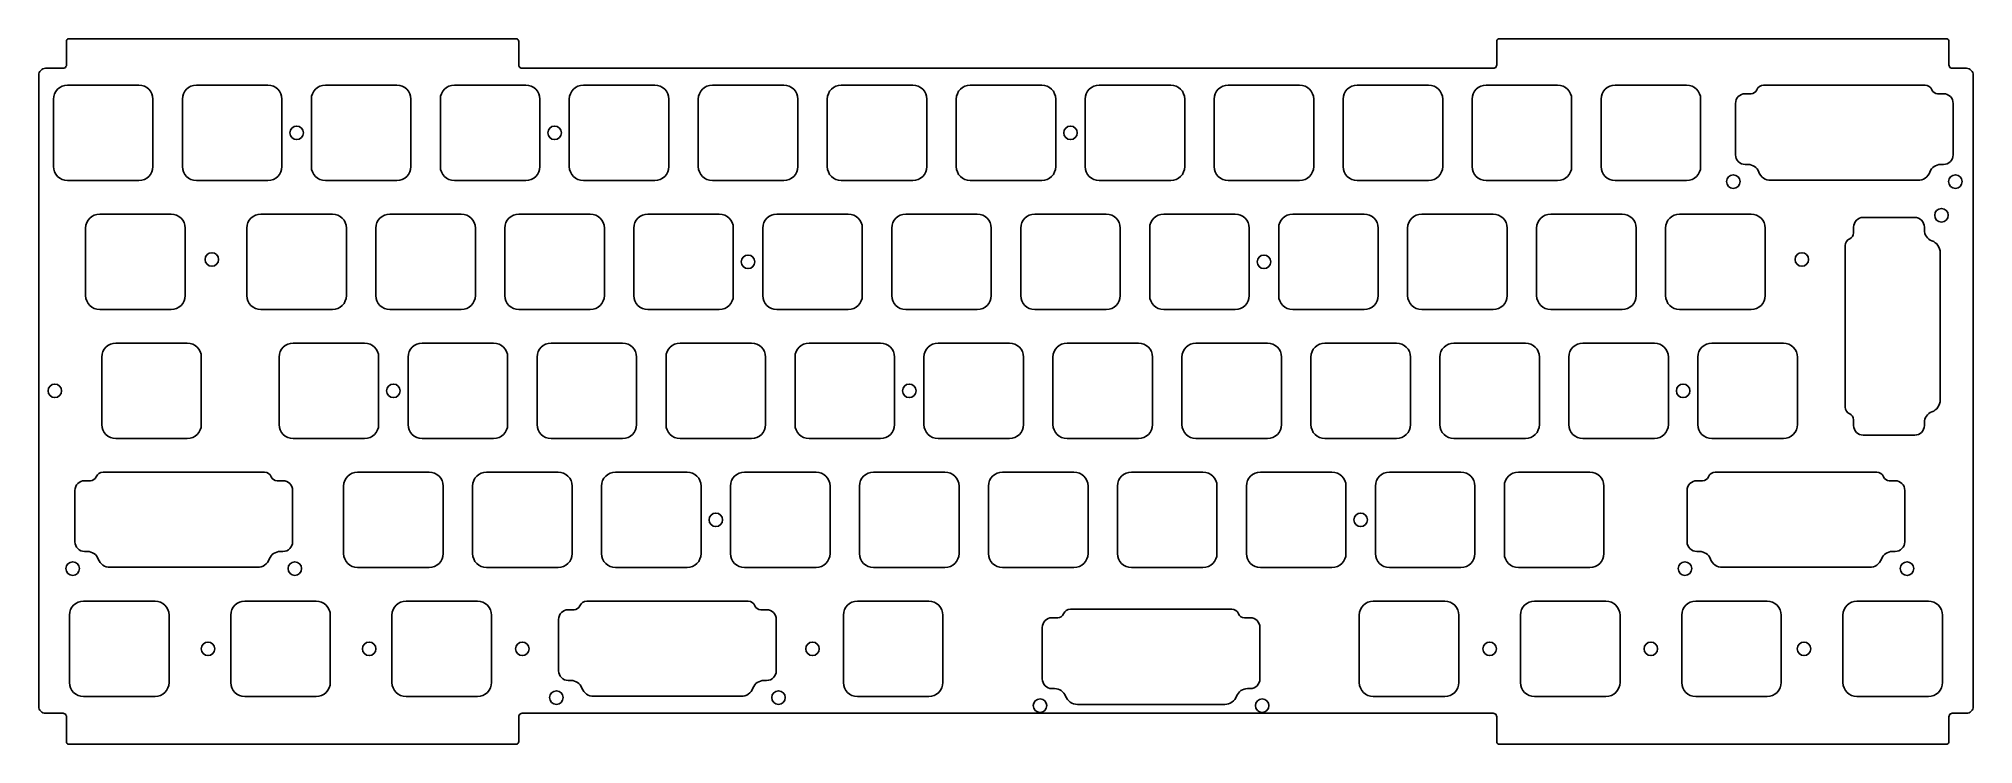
# Model space of a CAD drawing. Header units: millimetres. Extents: x -10 to 276, y -90 to 14.
import ezdxf

# ---------------------------------------------------------------- set-up
doc = ezdxf.new("R2010")
doc.units = ezdxf.units.MM
doc.layers.add('BLACK', color=7, linetype='CONTINUOUS')
doc.layers.add('Edge.Cuts', color=53, linetype='CONTINUOUS')

msp = doc.modelspace()

# ---------------------------------------------------------------- linework, layer by layer
at = {"layer": 'BLACK', "linetype": 'Continuous'}
for p, q in [((12.41875, -31.05), (1.868749, -31.05)), ((-0.20625, -33.125), (-0.20625, -43.075001)), ((14.49375, -33.125), (14.49375, -43.075)), ((12.41875, -45.15), (1.86875, -45.15))]:
    msp.add_line(p, q, dxfattribs=at)
at = {"layer": 'BLACK'}
for centre, radius, start, end in [((1.868754, -33.125004), 2.075004, 90.00013806, 179.99988955), ((12.41875, -33.125), 2.075, 0, 90), ((1.868752, -43.074998), 2.075002, 180.00008284, 269.99994478), ((12.41875, -43.075), 2.075, 270, 0)]:
    msp.add_arc(centre, radius, start, end, dxfattribs=at)
at = {"layer": 'Edge.Cuts', "linetype": 'Continuous'}
for p, q in [((-5.405262, 13.623599), (-5.4249, 13.500004)), ((-5.4249, 13.500004), (-5.4249, 10.025004)), ((-5.348458, 13.735098), (-5.405262, 13.623599)), ((-5.259981, 13.823589), (-5.348458, 13.735098)), ((-5.148492, 13.880411), (-5.259981, 13.823589)), ((-5.0249, 13.900004), (-5.148492, 13.880411)), ((60.9751, 13.900004), (-5.0249, 13.900004)), ((61.09871, 13.880459), (60.9751, 13.900004)), ((61.210219, 13.823632), (61.09871, 13.880459)), ((61.29871, 13.735131), (61.210219, 13.823632)), ((61.355524, 13.623617), (61.29871, 13.735131)), ((61.3751, 13.500004), (61.355524, 13.623617)), ((61.3751, 10.025004), (61.3751, 13.500004)), ((205.844344, 13.623616), (205.824788, 13.500004)), ((205.824788, 13.500004), (205.824788, 10.025004)), ((205.901163, 13.735126), (205.844344, 13.623616)), ((205.989661, 13.82362), (205.901163, 13.735126)), ((206.101175, 13.880433), (205.989661, 13.82362)), ((206.224788, 13.900004), (206.101175, 13.880433)), ((272.224788, 13.900004), (206.224788, 13.900004)), ((272.348398, 13.88045), (272.224788, 13.900004)), ((272.459906, 13.823627), (272.348398, 13.88045)), ((272.548398, 13.735128), (272.459906, 13.823627)), ((272.605212, 13.623615), (272.548398, 13.735128)), ((272.624788, 13.500004), (272.605212, 13.623615)), ((272.624788, 10.025004), (272.624788, 13.500004)), ((-9.50534, 8.699969), (-9.525056, 8.500004)), ((-9.447014, 8.89225), (-9.50534, 8.699969)), ((-9.352296, 9.069458), (-9.447014, 8.89225)), ((-9.224828, 9.224782), (-9.352296, 9.069458)), ((-9.069506, 9.352254), (-9.224828, 9.224782)), ((-8.892301, 9.446976), (-9.069506, 9.352254)), ((-8.700021, 9.505306), (-8.892301, 9.446976)), ((-8.500056, 9.525004), (-8.700021, 9.505306)), ((-5.9249, 9.525004), (-8.500056, 9.525004)), ((-5.795495, 9.542092), (-5.9249, 9.525004)), ((-5.674906, 9.592028), (-5.795495, 9.542092)), ((-5.571352, 9.671475), (-5.674906, 9.592028)), ((-5.491891, 9.775019), (-5.571352, 9.671475)), ((-5.441939, 9.895601), (-5.491891, 9.775019)), ((-5.4249, 10.025004), (-5.441939, 9.895601)), ((61.392096, 9.895588), (61.3751, 10.025004)), ((61.442052, 9.774992), (61.392096, 9.895588)), ((61.52152, 9.671437), (61.442052, 9.774992)), ((61.625082, 9.591978), (61.52152, 9.671437)), ((61.745682, 9.542033), (61.625082, 9.591978)), ((61.8751, 9.525004), (61.745682, 9.542033)), ((205.324788, 9.525004), (61.8751, 9.525004)), ((205.454198, 9.542026), (205.324788, 9.525004)), ((205.574789, 9.591981), (205.454198, 9.542026)), ((205.678341, 9.671444), (205.574789, 9.591981)), ((205.7578, 9.775), (205.678341, 9.671444)), ((205.80775, 9.895593), (205.7578, 9.775)), ((205.824788, 10.025004), (205.80775, 9.895593)), ((272.641795, 9.89559), (272.624788, 10.025004)), ((272.69175, 9.774996), (272.641795, 9.89559)), ((272.771215, 9.671441), (272.69175, 9.774996)), ((272.874776, 9.591982), (272.771215, 9.671441)), ((272.995373, 9.542035), (272.874776, 9.591982)), ((273.124788, 9.525004), (272.995373, 9.542035)), ((275.199944, 9.525004), (273.124788, 9.525004)), ((275.399911, 9.5053), (275.199944, 9.525004)), ((275.592194, 9.446974), (275.399911, 9.5053)), ((275.769404, 9.352256), (275.592194, 9.446974)), ((275.924729, 9.224786), (275.769404, 9.352256)), ((276.052201, 9.069462), (275.924729, 9.224786)), ((276.146922, 8.892253), (276.052201, 9.069462)), ((276.20525, 8.699971), (276.146922, 8.892253)), ((276.224944, 8.500004), (276.20525, 8.699971)), ((-9.525056, 8.500004), (-9.525056, -84.699996)), ((5.275, 7.05), (-5.275, 7.05)), ((24.325, 7.05), (13.775, 7.05)), ((43.375, 7.05), (32.825, 7.05)), ((62.425, 7.05), (51.875, 7.05)), ((81.475, 7.05), (70.925, 7.05)), ((100.525, 7.05), (89.975, 7.05)), ((119.575, 7.05), (109.025, 7.05)), ((138.625, 7.05), (128.075, 7.05)), ((157.675, 7.05), (147.125, 7.05)), ((176.725, 7.05), (166.175, 7.05)), ((195.775, 7.05), (185.225, 7.05)), ((214.825, 7.05), (204.275, 7.05)), ((233.875, 7.05), (223.325, 7.05)), ((242.52436, 5.77544), (243.38997, 5.77544)), ((245.24718, 7.0276), (269.10242, 7.0276)), ((270.95963, 5.77544), (271.82524, 5.77544)), ((276.224944, -84.699996), (276.224944, 8.500004)), ((-7.35, 4.975), (-7.35, -4.975)), ((7.35, 4.975), (7.35, -4.975)), ((11.7, 4.975), (11.7, -4.975)), ((26.4, 4.975), (26.4, -4.975)), ((30.75, 4.975), (30.75, -4.975)), ((45.45, 4.975), (45.45, -4.975)), ((49.8, 4.975), (49.8, -4.975)), ((64.5, 4.975), (64.5, -4.975)), ((68.85, 4.975), (68.85, -4.975)), ((83.55, 4.975), (83.55, -4.975)), ((87.9, 4.975), (87.9, -4.975)), ((102.6, 4.975), (102.6, -4.975)), ((106.95, 4.975), (106.95, -4.975)), ((121.65, 4.975), (121.65, -4.975)), ((126, 4.975), (126, -4.975)), ((140.7, 4.975), (140.7, -4.975)), ((145.05, 4.975), (145.05, -4.975)), ((159.75, 4.975), (159.75, -4.975)), ((164.1, 4.975), (164.1, -4.975)), ((178.8, 4.975), (178.8, -4.975)), ((183.15, 4.975), (183.15, -4.975)), ((197.85, 4.975), (197.85, -4.975)), ((202.2, 4.975), (202.2, -4.975)), ((216.9, 4.975), (216.9, -4.975)), ((221.25, 4.975), (221.25, -4.975)), ((235.95, 4.975), (235.95, -4.975)), ((241.09936, -3.25044), (241.09936, 4.35044)), ((273.25024, 4.35044), (273.25024, -3.25044)), ((242.9284, -4.67544), (242.52436, -4.67544)), ((271.82524, -4.67544), (271.4212, -4.67544)), ((5.275, -7.05), (-5.275, -7.05)), ((24.325, -7.05), (13.775, -7.05)), ((43.375, -7.05), (32.825, -7.05)), ((62.425, -7.05), (51.875, -7.05)), ((81.475, -7.05), (70.925, -7.05)), ((100.525, -7.05), (89.975, -7.05)), ((119.575, -7.05), (109.025, -7.05)), ((138.625, -7.05), (128.075, -7.05)), ((157.675, -7.05), (147.125, -7.05)), ((176.725, -7.05), (166.175, -7.05)), ((195.775, -7.05), (185.225, -7.05)), ((214.825, -7.05), (204.275, -7.05)), ((233.875, -7.05), (223.325, -7.05)), ((268.0503, -7.01191), (246.2993, -7.01191)), ((-2.587499, -14.074999), (-2.587499, -24.025001)), ((10.0375, -12), (-0.5125, -12)), ((12.112501, -14.075), (12.112501, -24.025)), ((21.225, -14.075), (21.225, -24.025)), ((33.85, -12), (23.3, -12)), ((35.925, -14.075), (35.925, -24.025)), ((40.275, -14.075), (40.275, -24.025)), ((52.9, -12), (42.35, -12)), ((54.975, -14.075), (54.975, -24.025)), ((59.325, -14.075), (59.325, -24.025)), ((71.95, -12), (61.4, -12)), ((74.025, -14.075), (74.025, -24.025)), ((78.375, -14.075), (78.375, -24.025)), ((91, -12), (80.45, -12)), ((93.075, -14.075), (93.075, -24.025)), ((97.425, -14.075), (97.425, -24.025)), ((110.05, -12), (99.5, -12)), ((112.125, -14.075), (112.125, -24.025)), ((116.475, -14.075), (116.475, -24.025)), ((129.1, -12), (118.55, -12)), ((131.175, -14.075), (131.175, -24.025)), ((135.525, -14.075), (135.525, -24.025)), ((148.15, -12), (137.6, -12)), ((150.225, -14.075), (150.225, -24.025)), ((154.575, -14.075), (154.575, -24.025)), ((167.2, -12), (156.65, -12)), ((169.275, -14.075), (169.275, -24.025)), ((173.625, -14.075), (173.625, -24.025)), ((186.25, -12), (175.7, -12)), ((188.325, -14.075), (188.325, -24.025)), ((192.675, -14.075), (192.675, -24.025)), ((205.3, -12), (194.75, -12)), ((207.375, -14.075), (207.375, -24.025)), ((211.725, -14.075), (211.725, -24.025)), ((224.35, -12), (213.8, -12)), ((226.425, -14.075), (226.425, -24.025)), ((230.775, -14.075), (230.775, -24.025)), ((243.4, -12), (232.85, -12)), ((245.475, -14.075), (245.475, -24.025)), ((258.54331, -14.79037), (258.54331, -13.92476)), ((259.96831, -12.49976), (267.56919, -12.49976)), ((268.99419, -13.92476), (268.99419, -14.3288)), ((257.29115, -40.50282), (257.29115, -16.64758)), ((271.33066, -17.6997), (271.33066, -39.4507)), ((10.0375, -26.1), (-0.5125, -26.1)), ((33.85, -26.1), (23.3, -26.1)), ((52.9, -26.1), (42.35, -26.1)), ((71.95, -26.1), (61.4, -26.1)), ((91, -26.1), (80.45, -26.1)), ((110.05, -26.1), (99.5, -26.1)), ((129.1, -26.1), (118.55, -26.1)), ((148.15, -26.1), (137.6, -26.1)), ((167.2, -26.1), (156.65, -26.1)), ((186.25, -26.1), (175.7, -26.1)), ((205.3, -26.1), (194.75, -26.1)), ((224.35, -26.1), (213.8, -26.1)), ((243.4, -26.1), (232.85, -26.1)), ((38.6125, -31.05), (28.0625, -31.05)), ((57.6625, -31.05), (47.1125, -31.05)), ((76.7125, -31.05), (66.1625, -31.05)), ((95.7625, -31.05), (85.2125, -31.05)), ((114.8125, -31.05), (104.2625, -31.05)), ((133.8625, -31.05), (123.3125, -31.05)), ((152.9125, -31.05), (142.3625, -31.05)), ((171.9625, -31.05), (161.4125, -31.05)), ((191.0125, -31.05), (180.4625, -31.05)), ((210.0625, -31.05), (199.5125, -31.05)), ((229.1125, -31.05), (218.5625, -31.05)), ((248.16875, -31.05), (237.618749, -31.05)), ((25.9875, -33.125), (25.9875, -43.075)), ((40.6875, -33.125), (40.6875, -43.075)), ((45.0375, -33.125), (45.0375, -43.075)), ((59.7375, -33.125), (59.7375, -43.075)), ((64.0875, -33.125), (64.0875, -43.075)), ((78.7875, -33.125), (78.7875, -43.075)), ((83.1375, -33.125), (83.1375, -43.075)), ((97.8375, -33.125), (97.8375, -43.075)), ((102.1875, -33.125), (102.1875, -43.075)), ((116.8875, -33.125), (116.8875, -43.075)), ((121.2375, -33.125), (121.2375, -43.075)), ((135.9375, -33.125), (135.9375, -43.075)), ((140.2875, -33.125), (140.2875, -43.075)), ((154.9875, -33.125), (154.9875, -43.075)), ((159.3375, -33.125), (159.3375, -43.075)), ((174.0375, -33.125), (174.0375, -43.075)), ((178.3875, -33.125), (178.3875, -43.075)), ((193.0875, -33.125), (193.0875, -43.075)), ((197.4375, -33.125), (197.4375, -43.075)), ((212.1375, -33.125), (212.1375, -43.075)), ((216.4875, -33.125), (216.4875, -43.075)), ((231.1875, -33.125), (231.1875, -43.075)), ((235.54375, -33.125), (235.54375, -43.075001)), ((250.24375, -33.125), (250.24375, -43.075)), ((258.54331, -43.22564), (258.54331, -42.36003)), ((268.99419, -42.8216), (268.99419, -43.22564)), ((38.6125, -45.15), (28.0625, -45.15)), ((57.6625, -45.15), (47.1125, -45.15)), ((76.7125, -45.15), (66.1625, -45.15)), ((95.7625, -45.15), (85.2125, -45.15)), ((114.8125, -45.15), (104.2625, -45.15)), ((133.8625, -45.15), (123.3125, -45.15)), ((152.9125, -45.15), (142.3625, -45.15)), ((171.9625, -45.15), (161.4125, -45.15)), ((191.0125, -45.15), (180.4625, -45.15)), ((210.0625, -45.15), (199.5125, -45.15)), ((229.1125, -45.15), (218.5625, -45.15)), ((248.16875, -45.15), (237.61875, -45.15)), ((267.56919, -44.65064), (259.96831, -44.65064)), ((-2.74439, -51.37456), (-1.87878, -51.37456)), ((-0.02157, -50.1224), (23.83367, -50.1224)), ((25.69088, -51.37456), (26.55649, -51.37456)), ((48.1375, -50.1), (37.5875, -50.1)), ((67.1875, -50.1), (56.6375, -50.1)), ((86.2375, -50.1), (75.6875, -50.1)), ((105.2875, -50.1), (94.7375, -50.1)), ((124.3375, -50.1), (113.7875, -50.1)), ((143.3875, -50.1), (132.8375, -50.1)), ((162.4375, -50.1), (151.8875, -50.1)), ((181.4875, -50.1), (170.9375, -50.1)), ((200.5375, -50.1), (189.9875, -50.1)), ((219.5875, -50.1), (209.0375, -50.1)), ((235.38061, -51.37456), (236.24622, -51.37456)), ((238.10343, -50.1224), (261.95867, -50.1224)), ((263.81588, -51.37456), (264.68149, -51.37456)), ((-4.16939, -60.40044), (-4.16939, -52.79956)), ((27.98149, -52.79956), (27.98149, -60.40044)), ((35.5125, -52.175), (35.5125, -62.125)), ((50.2125, -52.175), (50.2125, -62.125)), ((54.5625, -52.175), (54.5625, -62.125)), ((69.2625, -52.175), (69.2625, -62.125)), ((73.6125, -52.175), (73.6125, -62.125)), ((88.3125, -52.175), (88.3125, -62.125)), ((92.6625, -52.175), (92.6625, -62.125)), ((107.3625, -52.175), (107.3625, -62.125)), ((111.7125, -52.175), (111.7125, -62.125)), ((126.4125, -52.175), (126.4125, -62.125)), ((130.7625, -52.175), (130.7625, -62.125)), ((145.4625, -52.175), (145.4625, -62.125)), ((149.8125, -52.175), (149.8125, -62.125)), ((164.5125, -52.175), (164.5125, -62.125)), ((168.8625, -52.175), (168.8625, -62.125)), ((183.5625, -52.175), (183.5625, -62.125)), ((187.9125, -52.175), (187.9125, -62.125)), ((202.6125, -52.175), (202.6125, -62.125)), ((206.9625, -52.175), (206.9625, -62.125)), ((221.6625, -52.175), (221.6625, -62.125)), ((233.95561, -60.40044), (233.95561, -52.79956)), ((266.10649, -52.79956), (266.10649, -60.40044)), ((-2.34035, -61.82544), (-2.74439, -61.82544)), ((26.55649, -61.82544), (26.15245, -61.82544)), ((235.78465, -61.82544), (235.38061, -61.82544)), ((264.68149, -61.82544), (264.27745, -61.82544)), ((22.78155, -64.16191), (1.03055, -64.16191)), ((48.1375, -64.2), (37.5875, -64.2)), ((67.1875, -64.2), (56.6375, -64.2)), ((86.2375, -64.2), (75.6875, -64.2)), ((105.2875, -64.2), (94.7375, -64.2)), ((124.3375, -64.2), (113.7875, -64.2)), ((143.3875, -64.2), (132.8375, -64.2)), ((162.4375, -64.2), (151.8875, -64.2)), ((181.4875, -64.2), (170.9375, -64.2)), ((200.5375, -64.2), (189.9875, -64.2)), ((219.5875, -64.2), (209.0375, -64.2)), ((260.90655, -64.16191), (239.15555, -64.16191)), ((-4.96875, -71.225), (-4.96875, -81.175001)), ((7.65625, -69.15), (-2.893751, -69.15)), ((9.73125, -71.225), (9.73125, -81.175)), ((18.84375, -71.225), (18.84375, -81.175001)), ((31.46875, -69.15), (20.918749, -69.15)), ((33.54375, -71.225), (33.54375, -81.175)), ((42.65625, -71.225), (42.65625, -81.175001)), ((55.28125, -69.15), (44.731249, -69.15)), ((57.35625, -71.225), (57.35625, -81.175)), ((68.69311, -70.42456), (69.55872, -70.42456)), ((71.41593, -69.1724), (95.27117, -69.1724)), ((97.12838, -70.42456), (97.99399, -70.42456)), ((109.33125, -71.225), (109.33125, -81.175001)), ((121.95625, -69.15), (111.406249, -69.15)), ((124.03125, -71.225), (124.03125, -81.175)), ((142.85343, -70.363025), (166.70867, -70.363025)), ((185.53125, -71.225), (185.53125, -81.175001)), ((198.15625, -69.15), (187.606249, -69.15)), ((200.23125, -71.225), (200.23125, -81.175)), ((209.34375, -71.225), (209.34375, -81.175001)), ((221.96875, -69.15), (211.418749, -69.15)), ((224.04375, -71.225), (224.04375, -81.175)), ((233.15625, -71.225), (233.15625, -81.175001)), ((245.78125, -69.15), (235.231249, -69.15)), ((247.85625, -71.225), (247.85625, -81.175)), ((256.96875, -71.225), (256.96875, -81.175001)), ((269.59375, -69.15), (259.043749, -69.15)), ((271.66875, -71.225), (271.66875, -81.175)), ((67.26811, -79.45044), (67.26811, -71.84956)), ((99.41899, -71.84956), (99.41899, -79.45044)), ((138.70561, -80.641065), (138.70561, -73.040185)), ((140.13061, -71.615185), (140.99622, -71.615185)), ((168.56588, -71.615185), (169.43149, -71.615185)), ((170.85649, -73.040185), (170.85649, -80.641065)), ((69.09715, -80.87544), (68.69311, -80.87544)), ((97.99399, -80.87544), (97.58995, -80.87544)), ((140.53465, -82.066065), (140.13061, -82.066065)), ((169.43149, -82.066065), (169.02745, -82.066065)), ((-9.525056, -84.699996), (-9.505344, -84.899957)), ((-9.505344, -84.899957), (-9.447005, -85.092232)), ((-9.447005, -85.092232), (-9.352281, -85.269434)), ((-9.352281, -85.269434), (-9.22481, -85.424754)), ((-9.22481, -85.424754), (-9.069492, -85.552226)), ((-9.069492, -85.552226), (-8.892291, -85.646952)), ((-8.892291, -85.646952), (-8.700017, -85.705293)), ((-8.700017, -85.705293), (-8.500056, -85.724996)), ((-8.500056, -85.724996), (-5.9249, -85.724996)), ((-5.9249, -85.724996), (-5.795499, -85.742042)), ((7.65625, -83.25), (-2.89375, -83.25)), ((31.46875, -83.25), (20.91875, -83.25)), ((55.28125, -83.25), (44.73125, -83.25)), ((61.745692, -85.742058), (61.8751, -85.724996)), ((61.8751, -85.724996), (205.324788, -85.724996)), ((94.21905, -83.21191), (72.46805, -83.21191)), ((121.95625, -83.25), (111.40625, -83.25)), ((165.65655, -84.402535), (143.90555, -84.402535)), ((198.15625, -83.25), (187.60625, -83.25)), ((205.324788, -85.724996), (205.454192, -85.742039)), ((221.96875, -83.25), (211.41875, -83.25)), ((245.78125, -83.25), (235.23125, -83.25)), ((269.59375, -83.25), (259.04375, -83.25)), ((272.995379, -85.742049), (273.124788, -85.724996)), ((273.124788, -85.724996), (275.199944, -85.724996)), ((275.199944, -85.724996), (275.399914, -85.705304)), ((275.399914, -85.705304), (275.5922, -85.646977)), ((275.5922, -85.646977), (275.769413, -85.552258)), ((275.769413, -85.552258), (275.924741, -85.424787)), ((275.924741, -85.424787), (276.052216, -85.269461)), ((276.052216, -85.269461), (276.146939, -85.092251)), ((276.146939, -85.092251), (276.20527, -84.899966)), ((276.20527, -84.899966), (276.224944, -84.699996)), ((-5.795499, -85.742042), (-5.674918, -85.791996)), ((-5.674918, -85.791996), (-5.571374, -85.871457)), ((-5.571374, -85.871457), (-5.491922, -85.975008)), ((-5.491922, -85.975008), (-5.441978, -86.095593)), ((-5.441978, -86.095593), (-5.4249, -86.224996)), ((-5.4249, -86.224996), (-5.4249, -89.900003)), ((61.3751, -86.224996), (61.392136, -86.095589)), ((61.3751, -89.900003), (61.3751, -86.224996)), ((61.392136, -86.095589), (61.442087, -85.975002)), ((61.442087, -85.975002), (61.521547, -85.871453)), ((61.521547, -85.871453), (61.625102, -85.792)), ((61.625102, -85.792), (61.745692, -85.742058)), ((205.454192, -85.742039), (205.574776, -85.791992)), ((205.574776, -85.791992), (205.678322, -85.871452)), ((205.678322, -85.871452), (205.757776, -85.975004)), ((205.757776, -85.975004), (205.807721, -86.095591)), ((205.807721, -86.095591), (205.824788, -86.224996)), ((205.824788, -86.224996), (205.824788, -89.900003)), ((272.624788, -86.224996), (272.641824, -86.095588)), ((272.624788, -89.900003), (272.624788, -86.224996)), ((272.641824, -86.095588), (272.691775, -85.975)), ((272.691775, -85.975), (272.771234, -85.871449)), ((272.771234, -85.871449), (272.874789, -85.791994)), ((272.874789, -85.791994), (272.995379, -85.742049)), ((-5.4249, -89.900003), (-5.405319, -90.023602)), ((-5.405319, -90.023602), (-5.348501, -90.135101)), ((-5.348501, -90.135101), (-5.260007, -90.223583)), ((-5.260007, -90.223583), (-5.148502, -90.280387)), ((-5.148502, -90.280387), (-5.0249, -90.300003)), ((-5.0249, -90.300003), (60.9751, -90.300003)), ((60.9751, -90.300003), (61.098699, -90.280416)), ((61.098699, -90.280416), (61.210197, -90.223597)), ((61.210197, -90.223597), (61.298682, -90.135105)), ((61.298682, -90.135105), (61.355494, -90.023603)), ((61.355494, -90.023603), (61.3751, -89.900003)), ((205.824788, -89.900003), (205.844369, -90.023604)), ((205.844369, -90.023604), (205.901187, -90.135104)), ((205.901187, -90.135104), (205.98968, -90.223588)), ((205.98968, -90.223588), (206.101185, -90.280395)), ((206.101185, -90.280395), (206.224788, -90.300003)), ((206.224788, -90.300003), (272.224788, -90.300003)), ((272.224788, -90.300003), (272.34839, -90.280419)), ((272.34839, -90.280419), (272.459891, -90.223601)), ((272.459891, -90.223601), (272.54838, -90.135109)), ((272.54838, -90.135109), (272.605194, -90.023606)), ((272.605194, -90.023606), (272.624788, -89.900003))]:
    msp.add_line(p, q, dxfattribs=at)
at = {"layer": 'Edge.Cuts'}
for centre in [(28.575, 0), (66.675, 0), (142.875, 0), (240.775, -7.2), (273.575, -7.2), (271.51875, -12.175), (16.04875, -18.7), (95.25, -19.05), (171.45, -19.05), (250.9012, -18.7), (-7.14375, -38.1), (42.8625, -38.1), (119.0625, -38.1), (233.3625, -38.1), (90.4875, -57.15), (185.7375, -57.15), (-4.49375, -64.35), (28.30625, -64.35), (233.63125, -64.35), (266.43125, -64.35), (15.478125, -76.2), (39.290625, -76.2), (61.9125, -76.2), (104.775, -76.2), (204.7875, -76.2), (228.6, -76.2), (251.221875, -76.2), (66.94375, -83.4), (99.74375, -83.4), (138.38125, -84.590625), (171.18125, -84.590625)]:
    msp.add_circle(centre, 1, dxfattribs=at)
for centre, radius, start, end in [((-5.275001, 4.975001), 2.074999, 89.99997239, 180.00002761), ((5.275, 4.975), 2.075, 0, 90), ((13.775, 4.975), 2.075, 90, 180), ((24.325, 4.975), 2.075, 0, 90), ((32.825, 4.975), 2.075, 90, 180), ((43.375, 4.975), 2.075, 0, 90), ((51.875, 4.975), 2.075, 90, 180), ((62.425, 4.975), 2.075, 0, 90), ((70.925, 4.975), 2.075, 90, 180), ((81.475, 4.975), 2.075, 0, 90), ((89.975, 4.975), 2.075, 90, 180), ((100.525, 4.975), 2.075, 0, 90), ((109.025, 4.975), 2.075, 90, 180), ((119.575, 4.975), 2.075, 0, 90), ((128.075, 4.975), 2.075, 90, 180), ((138.625, 4.975), 2.075, 0, 90), ((147.125, 4.975), 2.075, 90, 180), ((157.675, 4.975), 2.075, 0, 90), ((166.175, 4.975), 2.075, 90, 180), ((176.725, 4.975), 2.075, 0, 90), ((185.225, 4.975), 2.075, 90, 180), ((195.775, 4.975), 2.075, 0, 90), ((204.275, 4.975), 2.075, 90, 180), ((214.825, 4.975), 2.075, 0, 90), ((223.325, 4.975), 2.075, 90, 180), ((233.875, 4.975), 2.075, 0, 90), ((242.52436, 4.35044), 1.425, 90, 180), ((243.38997, 6.70385), 0.928411, 270, 337.97729805), ((245.2472, 5.9526), 1.075006, 90.00106597, 157.97610066), ((269.1024, 5.9526), 1.075, 22.02389934, 89.99893403), ((270.9596, 6.7039), 0.92846, 202.02625676, 270.00185132), ((271.82524, 4.35044), 1.425, 0, 90), ((-5.275001, -4.975001), 2.074999, 179.99997239, 270.00002761), ((5.275, -4.975), 2.075, 270, 0), ((13.775, -4.975), 2.075, 180, 270), ((24.325, -4.975), 2.075, 270, 0), ((32.825, -4.975), 2.075, 180, 270), ((43.375, -4.975), 2.075, 270, 0), ((51.875, -4.975), 2.075, 180, 270), ((62.425, -4.975), 2.075, 270, 0), ((70.925, -4.975), 2.075, 180, 270), ((81.475, -4.975), 2.075, 270, 0), ((89.975, -4.975), 2.075, 180, 270), ((100.525, -4.975), 2.075, 270, 0), ((109.025, -4.975), 2.075, 180, 270), ((119.575, -4.975), 2.075, 270, 0), ((128.075, -4.975), 2.075, 180, 270), ((138.625, -4.975), 2.075, 270, 0), ((147.125, -4.975), 2.075, 180, 270), ((157.675, -4.975), 2.075, 270, 0), ((166.175, -4.975), 2.075, 180, 270), ((176.725, -4.975), 2.075, 270, 0), ((185.225, -4.975), 2.075, 180, 270), ((195.775, -4.975), 2.075, 270, 0), ((204.275, -4.975), 2.075, 180, 270), ((214.825, -4.975), 2.075, 270, 0), ((223.325, -4.975), 2.075, 180, 270), ((233.875, -4.975), 2.075, 270, 0), ((242.52436, -3.25044), 1.425, 180, 270), ((242.92841, -6.40037), 1.72493, 20.54597615, 90.00033216), ((271.4212, -6.4004), 1.724938, 90, 159.45340178), ((271.8252, -3.2504), 1.42504, 270.00160826, 359.99839174), ((246.29931, -5.13696), 1.87495, 200.54592343, 269.99969441), ((268.0503, -5.137), 1.874943, 270, 339.45493501), ((-0.5125, -14.074999), 2.074999, 90, 180), ((10.0375, -14.075), 2.075, 0, 90), ((23.3, -14.075), 2.075, 90, 180), ((33.85, -14.075), 2.075, 0, 90), ((42.35, -14.075), 2.075, 90, 180), ((52.9, -14.075), 2.075, 0, 90), ((61.4, -14.075), 2.075, 90, 180), ((71.95, -14.075), 2.075, 0, 90), ((80.45, -14.075), 2.075, 90, 180), ((91, -14.075), 2.075, 0, 90), ((99.5, -14.075), 2.075, 90, 180), ((110.05, -14.075), 2.075, 0, 90), ((118.55, -14.075), 2.075, 90, 180), ((129.1, -14.075), 2.075, 0, 90), ((137.6, -14.075), 2.075, 90, 180), ((148.15, -14.075), 2.075, 0, 90), ((156.65, -14.075), 2.075, 90, 180), ((167.2, -14.075), 2.075, 0, 90), ((175.7, -14.075), 2.075, 90, 180), ((186.25, -14.075), 2.075, 0, 90), ((194.75, -14.075), 2.075, 90, 180), ((205.3, -14.075), 2.075, 0, 90), ((213.8, -14.075), 2.075, 90, 180), ((224.35, -14.075), 2.075, 0, 90), ((232.85, -14.075), 2.075, 90, 180), ((243.4, -14.075), 2.075, 0, 90), ((259.96831, -13.92476), 1.425, 90, 180), ((267.56915, -13.9248), 1.42504, 0.00160826, 89.99839174), ((258.36615, -16.6476), 1.075, 112.02389934, 179.99893403), ((257.61485, -14.7904), 0.92846, 292.02625676, 0.00185132), ((270.71915, -14.3288), 1.724938, 180, 249.45340178), ((269.45575, -17.6997), 1.874943, 0, 69.45493501), ((-0.5125, -24.025001), 2.074999, 180, 270), ((10.0375, -24.025), 2.075001, 270, 0), ((23.3, -24.025), 2.075, 180, 270), ((33.85, -24.025), 2.075, 270, 0), ((42.35, -24.025), 2.075, 180, 270), ((52.9, -24.025), 2.075, 270, 0), ((61.4, -24.025), 2.075, 180, 270), ((71.95, -24.025), 2.075, 270, 0), ((80.45, -24.025), 2.075, 180, 270), ((91, -24.025), 2.075, 270, 0), ((99.5, -24.025), 2.075, 180, 270), ((110.05, -24.025), 2.075, 270, 0), ((118.55, -24.025), 2.075, 180, 270), ((129.1, -24.025), 2.075, 270, 0), ((137.6, -24.025), 2.075, 180, 270), ((148.15, -24.025), 2.075, 270, 0), ((156.65, -24.025), 2.075, 180, 270), ((167.2, -24.025), 2.075, 270, 0), ((175.7, -24.025), 2.075, 180, 270), ((186.25, -24.025), 2.075, 270, 0), ((194.75, -24.025), 2.075, 180, 270), ((205.3, -24.025), 2.075, 270, 0), ((213.8, -24.025), 2.075, 180, 270), ((224.35, -24.025), 2.075, 270, 0), ((232.85, -24.025), 2.075, 180, 270), ((243.4, -24.025), 2.075, 270, 0), ((28.0625, -33.125), 2.075, 90, 180), ((38.6125, -33.125), 2.075, 0, 90), ((47.1125, -33.125), 2.075, 90, 180), ((57.6625, -33.125), 2.075, 0, 90), ((66.1625, -33.125), 2.075, 90, 180), ((76.7125, -33.125), 2.075, 0, 90), ((85.2125, -33.125), 2.075, 90, 180), ((95.7625, -33.125), 2.075, 0, 90), ((104.2625, -33.125), 2.075, 90, 180), ((114.8125, -33.125), 2.075, 0, 90), ((123.3125, -33.125), 2.075, 90, 180), ((133.8625, -33.125), 2.075, 0, 90), ((142.3625, -33.125), 2.075, 90, 180), ((152.9125, -33.125), 2.075, 0, 90), ((161.4125, -33.125), 2.075, 90, 180), ((171.9625, -33.125), 2.075, 0, 90), ((180.4625, -33.125), 2.075, 90, 180), ((191.0125, -33.125), 2.075, 0, 90), ((199.5125, -33.125), 2.075, 90, 180), ((210.0625, -33.125), 2.075, 0, 90), ((218.5625, -33.125), 2.075, 90, 180), ((229.1125, -33.125), 2.075, 0, 90), ((237.6188, -33.125), 2.07505, 90.00140823, 180), ((248.1688, -33.125), 2.075, 0, 90.00138062), ((269.45571, -39.45069), 1.87495, 290.54592343, 359.99969441), ((258.36615, -40.5028), 1.075006, 180.00106597, 247.97610066), ((257.6149, -42.36003), 0.928411, 0, 67.97729805), ((270.71912, -42.82159), 1.72493, 110.54597615, 180.00033216), ((28.0625, -43.075), 2.075, 180, 270), ((38.6125, -43.075), 2.075, 270, 0), ((47.1125, -43.075), 2.075, 180, 270), ((57.6625, -43.075), 2.075, 270, 0), ((66.1625, -43.075), 2.075, 180, 270), ((76.7125, -43.075), 2.075, 270, 0), ((85.2125, -43.075), 2.075, 180, 270), ((95.7625, -43.075), 2.075, 270, 0), ((104.2625, -43.075), 2.075, 180, 270), ((114.8125, -43.075), 2.075, 270, 0), ((123.3125, -43.075), 2.075, 180, 270), ((133.8625, -43.075), 2.075, 270, 0), ((142.3625, -43.075), 2.075, 180, 270), ((152.9125, -43.075), 2.075, 270, 0), ((161.4125, -43.075), 2.075, 180, 270), ((171.9625, -43.075), 2.075, 270, 0), ((180.4625, -43.075), 2.075, 180, 270), ((191.0125, -43.075), 2.075, 270, 0), ((199.5125, -43.075), 2.075, 180, 270), ((210.0625, -43.075), 2.075, 270, 0), ((218.5625, -43.075), 2.075, 180, 270), ((229.1125, -43.075), 2.075, 270, 0), ((237.6188, -43.075), 2.075, 180.00002761, 269.99861938), ((248.1688, -43.075), 2.07495, 269.99861938, 0), ((259.96831, -43.22564), 1.425, 180, 270), ((267.56919, -43.22564), 1.425, 270, 0), ((-2.74439, -52.79956), 1.425, 90, 180), ((-1.87878, -50.44615), 0.928411, 270, 337.97729805), ((-0.02155, -51.1974), 1.075006, 90.00106597, 157.97610066), ((23.83365, -51.1974), 1.075, 22.02389934, 89.99893403), ((25.69085, -50.4461), 0.92846, 202.02625676, 270.00185132), ((26.55649, -52.79956), 1.425, 0, 90), ((37.5875, -52.175), 2.075, 90, 180), ((48.1375, -52.175), 2.075, 0, 90), ((56.6375, -52.175), 2.075, 90, 180), ((67.1875, -52.175), 2.075, 0, 90), ((75.6875, -52.175), 2.075, 90, 180), ((86.2375, -52.175), 2.075, 0, 90), ((94.7375, -52.175), 2.075, 90, 180), ((105.2875, -52.175), 2.075, 0, 90), ((113.7875, -52.175), 2.075, 90, 180), ((124.3375, -52.175), 2.075, 0, 90), ((132.8375, -52.175), 2.075, 90, 180), ((143.3875, -52.175), 2.075, 0, 90), ((151.8875, -52.175), 2.075, 90, 180), ((162.4375, -52.175), 2.075, 0, 90), ((170.9375, -52.175), 2.075, 90, 180), ((181.4875, -52.175), 2.075, 0, 90), ((189.9875, -52.175), 2.075, 90, 180), ((200.5375, -52.175), 2.075, 0, 90), ((209.0375, -52.175), 2.075, 90, 180), ((219.5875, -52.175), 2.075, 0, 90), ((235.38061, -52.79956), 1.425, 90, 180), ((236.24622, -50.44615), 0.928411, 270, 337.97729805), ((238.10345, -51.1974), 1.075006, 90.00106597, 157.97610066), ((261.95865, -51.1974), 1.075, 22.02389934, 89.99893403), ((263.81585, -50.4461), 0.92846, 202.02625676, 270.00185132), ((264.68149, -52.79956), 1.425, 0, 90), ((-2.74439, -60.40044), 1.425, 180, 270), ((-2.34034, -63.55037), 1.72493, 20.54597615, 90.00033216), ((26.15245, -63.5504), 1.724938, 90, 159.45340178), ((26.55645, -60.4004), 1.42504, 270.00160826, 359.99839174), ((37.5875, -62.125), 2.075, 180, 270), ((48.1375, -62.125), 2.075, 270, 0), ((56.6375, -62.125), 2.075, 180, 270), ((67.1875, -62.125), 2.075, 270, 0), ((75.6875, -62.125), 2.075, 180, 270), ((86.2375, -62.125), 2.075, 270, 0), ((94.7375, -62.125), 2.075, 180, 270), ((105.2875, -62.125), 2.075, 270, 0), ((113.7875, -62.125), 2.075, 180, 270), ((124.3375, -62.125), 2.075, 270, 0), ((132.8375, -62.125), 2.075, 180, 270), ((143.3875, -62.125), 2.075, 270, 0), ((151.8875, -62.125), 2.075, 180, 270), ((162.4375, -62.125), 2.075, 270, 0), ((170.9375, -62.125), 2.075, 180, 270), ((181.4875, -62.125), 2.075, 270, 0), ((189.9875, -62.125), 2.075, 180, 270), ((200.5375, -62.125), 2.075, 270, 0), ((209.0375, -62.125), 2.075, 180, 270), ((219.5875, -62.125), 2.075, 270, 0), ((235.38061, -60.40044), 1.425, 180, 270), ((235.78466, -63.55037), 1.72493, 20.54597615, 90.00033216), ((264.27745, -63.5504), 1.724938, 90, 159.45340178), ((264.68145, -60.4004), 1.42504, 270.00160826, 359.99839174), ((1.03056, -62.28696), 1.87495, 200.54592343, 269.99969441), ((22.78155, -62.287), 1.874943, 270, 339.45493501), ((239.15556, -62.28696), 1.87495, 200.54592343, 269.99969441), ((260.90655, -62.287), 1.874943, 270, 339.45493501), ((-2.893746, -71.225004), 2.075004, 90.00013806, 179.99988955), ((7.65625, -71.225), 2.075, 0, 90), ((20.91875, -71.225), 2.075, 90.00002761, 180), ((31.4688, -71.225), 2.075, 0, 90.00138062), ((44.7313, -71.225), 2.07505, 90.0014082, 180), ((55.2813, -71.225), 2.075, 0, 90.00138062), ((68.69311, -71.84956), 1.425, 90, 180), ((69.55872, -69.49615), 0.928411, 270, 337.97729805), ((71.41595, -70.2474), 1.075006, 90.00106597, 157.97610066), ((95.27115, -70.2474), 1.075, 22.02389934, 89.99893403), ((97.12835, -69.4961), 0.92846, 202.02625676, 270.00185132), ((97.99399, -71.84956), 1.425, 0, 90), ((111.4063, -71.225), 2.07505, 90.0014082, 180), ((121.9563, -71.225), 2.075, 0, 90.00138062), ((140.996223, -70.686778), 0.928407, 269.99981486, 337.97740026), ((142.853436, -71.438014), 1.074989, 90.00031979, 157.97636435), ((166.70865, -71.438025), 1.075, 22.02389934, 89.99893403), ((168.56575, -70.686925), 0.92826, 202.01712759, 270.0080241), ((187.6063, -71.225), 2.07505, 90.0014082, 180), ((198.1563, -71.225), 2.075, 0, 90.00138062), ((211.4188, -71.225), 2.07505, 90.0014082, 180), ((221.9688, -71.225), 2.075, 0, 90.00138062), ((235.2313, -71.225), 2.07505, 90.0014082, 180), ((245.7813, -71.225), 2.075, 0, 90.00138062), ((259.0438, -71.225), 2.07505, 90.0014082, 180), ((269.5938, -71.225), 2.075, 0, 90.00138062), ((140.130611, -73.040186), 1.425001, 90.00004021, 179.99995979), ((169.43149, -73.040185), 1.425, 0, 90), ((68.69311, -79.45044), 1.425, 180, 270), ((97.99395, -79.4504), 1.42504, 270.00160826, 359.99839174), ((-2.893748, -81.174998), 2.075002, 180.00008284, 269.99994478), ((7.65625, -81.175), 2.075, 270, 0), ((20.91875, -81.175), 2.075, 180.00002761, 270), ((31.4688, -81.175), 2.07495, 269.99861935, 0), ((44.7313, -81.175), 2.075, 180.00002761, 269.99861938), ((55.2813, -81.175), 2.07495, 269.99861935, 0), ((69.09716, -82.60037), 1.72493, 20.54597615, 90.00033216), ((72.46806, -81.33696), 1.87495, 200.54592343, 269.99969441), ((94.21905, -81.337), 1.874943, 270, 339.45493501), ((97.58995, -82.6004), 1.724938, 90, 159.45340178), ((111.4063, -81.175), 2.075, 180.00002761, 269.99861938), ((121.9563, -81.175), 2.07495, 269.99861935, 0), ((140.130611, -80.641064), 1.425001, 180.00004021, 269.99995979), ((140.53466, -83.790997), 1.724932, 20.54603836, 90.00033216), ((169.0275, -83.791065), 1.724999, 90.00166075, 159.45274057), ((169.43145, -80.641025), 1.42504, 270.00160826, 359.99839174), ((187.6063, -81.175), 2.075, 180.00002761, 269.99861938), ((198.1563, -81.175), 2.07495, 269.99861935, 0), ((211.4188, -81.175), 2.075, 180.00002761, 269.99861938), ((221.9688, -81.175), 2.07495, 269.99861935, 0), ((235.2313, -81.175), 2.075, 180.00002761, 269.99861938), ((245.7813, -81.175), 2.07495, 269.99861935, 0), ((259.0438, -81.175), 2.075, 180.00002761, 269.99861938), ((269.5938, -81.175), 2.07495, 269.99861935, 0), ((143.905564, -82.527574), 1.874961, 200.5461953, 269.99957218), ((165.65663, -82.527685), 1.874847, 269.99755518, 339.45579401)]:
    msp.add_arc(centre, radius, start, end, dxfattribs=at)

doc.saveas('drawing.dxf')
